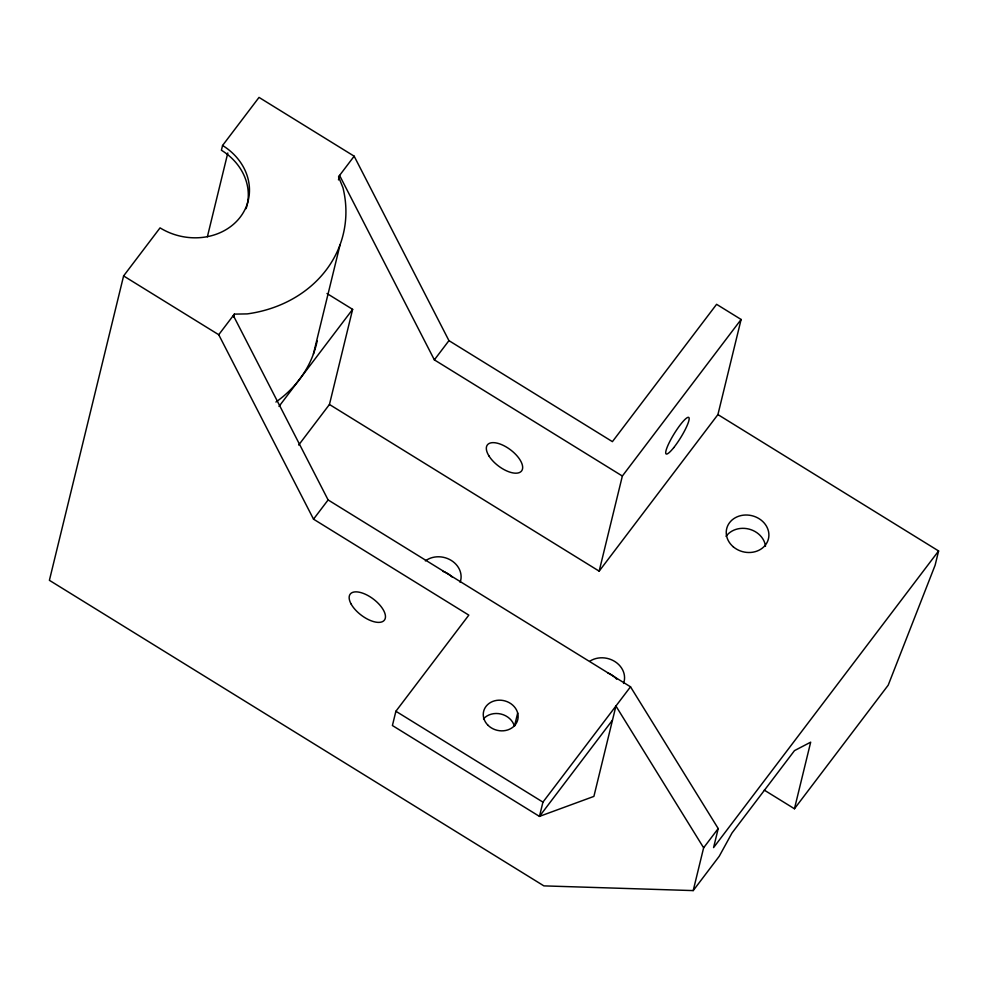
<?xml version="1.0" encoding="UTF-8"?>
<svg xmlns="http://www.w3.org/2000/svg" width="988" height="988" viewBox="0 0 988 988"><rect width="100%" height="100%" fill="white"/><g stroke="black" fill="none" stroke-linecap="round" stroke-linejoin="round"><path stroke-width="1.48" d="M327.003 293.522L352.63 309.355L329.449 404.475L599.16 571.15L717.918 414.59L741.111 319.47L716.596 304.316L612.412 441.648L448.947 340.638L354.161 156.19L259.029 97.404L222.572 145.471A58.564 50.672 13.7 0 1 240.356 216.977A58.564 50.672 13.7 0 1 160.056 227.87L123.599 275.936L49.4 580.314L543.882 885.878L693.206 890.596L719.239 856.263L731.985 833.02L794.488 750.621L810.679 742.173L794.451 808.764L764.292 790.128M222.572 145.471L221.411 150.225A58.564 50.672 13.7 0 1 246.098 208.653M207.369 236.811L227.808 152.967M233.625 317.123L234.366 314.122L247.173 313.9A126.896 109.779 13.7 0 0 342.935 187.658L338.538 176.79L354.161 156.19M338.489 179.915L339.576 175.419L434.362 359.867L622.354 476.031L599.16 571.15M313.406 354.05L340.082 244.666M123.599 275.936L218.731 334.722L313.529 519.169L468.818 615.129L395.892 711.261L392.409 725.525L539.46 816.397L593.899 796.402L615.932 706.037L703.629 847.79L693.206 890.596M517.687 713.015L514.439 726.328A17.574 15.203 13.7 0 0 501.015 714.052A17.574 15.203 13.7 0 0 483.49 718.844M233.316 315.493L328.115 499.94L630.517 686.808L542.943 802.12L539.46 816.397L612.387 720.264M630.517 686.808L718.214 828.562L713.583 847.593L938.6 550.958L717.918 414.59M938.6 550.958L935.117 565.222L888.212 685.166L794.451 808.764M218.731 334.722L234.366 314.122M278.999 406.426L352.63 309.355M298.685 445.02L329.449 404.475M313.529 519.169L328.115 499.94M434.362 359.867L448.947 340.638M622.354 476.031L741.111 319.47M703.629 847.79L718.214 828.562M395.892 711.261L542.943 802.12M442.933 571.36A21.477 18.574 13.7 0 1 452.245 577.116M425.359 560.9A21.477 18.574 13.7 0 1 451.22 560.406A21.477 18.574 13.7 0 1 460.124 582.327M607.842 672.914A21.477 18.574 13.7 0 1 616.71 679.213M589.997 661.096A21.477 18.574 13.7 0 1 615.388 661.874A21.477 18.574 13.7 0 1 623.539 683.461M317.173 340.984A126.896 109.779 13.7 0 1 275.924 402.03M726.057 536.361A21.477 18.574 13.7 0 1 748.867 529.062A21.477 18.574 13.7 0 1 765.515 546.228M351.049 603.89A21.477 10.078 37.2 0 0 382.442 621.662A21.477 10.078 37.2 0 0 368.45 595.826A21.477 10.078 37.2 0 0 351.049 603.89M487.986 725.254A17.574 15.203 13.7 0 0 517.403 720.919A17.574 15.203 13.7 0 0 496.717 700.381A17.574 15.203 13.7 0 0 487.986 725.254M488.937 455.9A21.477 10.078 37.2 0 0 520.392 472.042A21.477 10.078 37.2 0 0 504.189 445.835A21.477 10.078 37.2 0 0 488.937 455.9M673.73 447.638A21.477 3.791 -58.3 0 0 688.932 417.628A21.477 3.791 -58.3 0 0 669.629 441.821A21.477 3.791 -58.3 0 0 673.73 447.638M733.22 546.759A21.477 18.574 13.7 0 0 768.405 538.966A21.477 18.574 13.7 0 0 741.086 515.551A21.477 18.574 13.7 0 0 733.22 546.759"/></g></svg>
